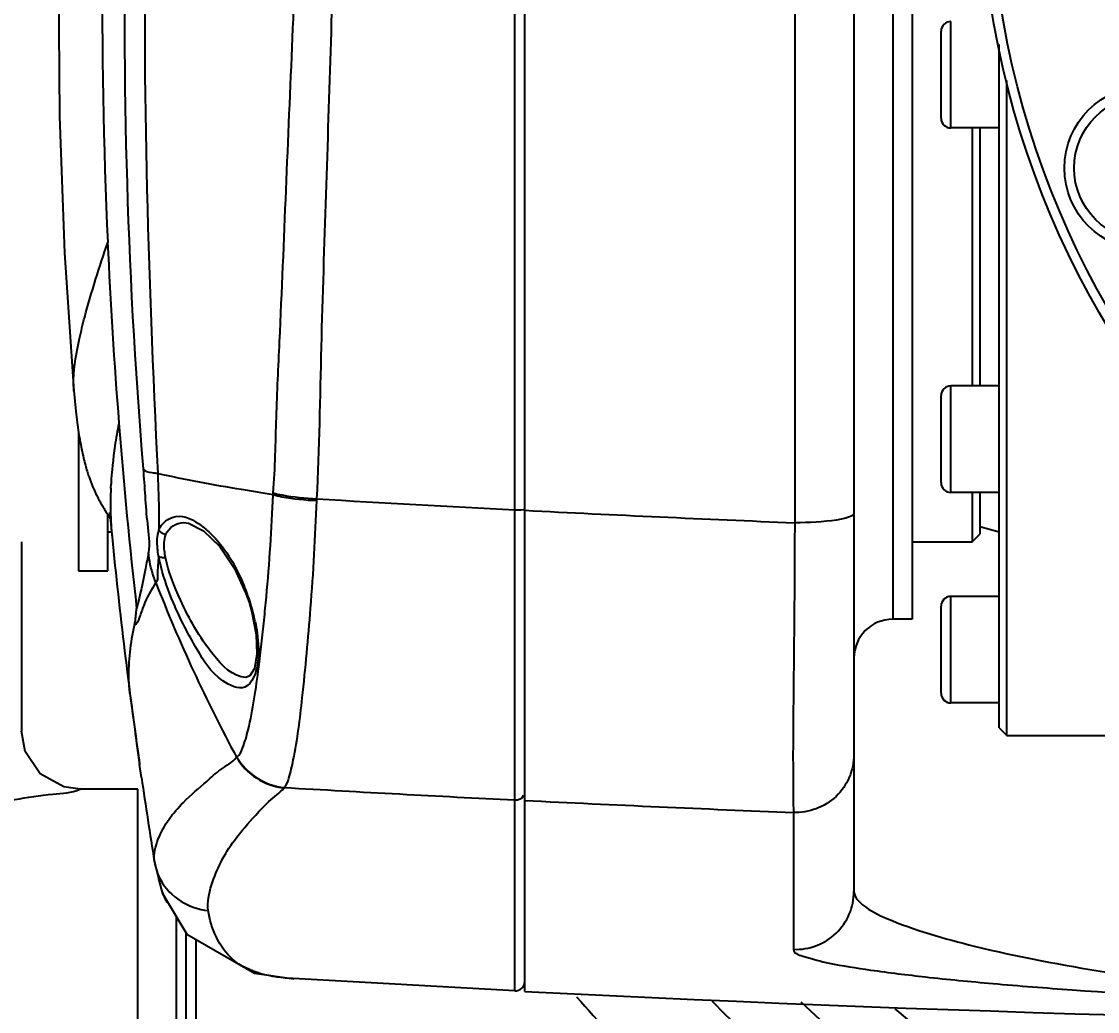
# Model space of a CAD drawing. Header units: millimetres. Extents: x 5828 to 7155, y 123 to 421.
# Drawn here: x 6352.957 to 6355.736, y 298.189 to 300.746 of the extents above; entities that cross this region are included whole.
import ezdxf

# ---------------------------------------------------------------- set-up
doc = ezdxf.new("R2010")
doc.units = ezdxf.units.MM
for name, color, linetype in [('外形图', 7, 'Continuous'), ('多重引线', 7, 'Continuous'), ('尺寸标注', 7, 'Continuous')]:
    doc.layers.add(name, color=color, linetype=linetype)
doc.styles.add('微软雅黑', font='msyh.ttc', dxfattribs={"height": 2})
doc.dimstyles.new('尺寸标注_1_20比例', dxfattribs={"dimtxt": 1.5, "dimasz": 1.25, "dimexe": 0.5, "dimexo": 0.4, "dimgap": 0.5, "dimtad": 1, "dimdec": 1, "dimlfac": 20, "dimdsep": 46, "dimtxsty": '微软雅黑', "dimcen": 0.09, "dimadec": 0, "dimazin": 0, "dimtp": 0.01, "dimtm": 0.01, "dimtfac": 1, "dimtdec": 1, "dimtofl": 0, "dimtmove": 0, "dimatfit": 3, "dimfxl": 1, "dimtolj": 1, "dimarcsym": 0})

# ---------------------------------------------------------------- blocks, each defined once
blk = doc.blocks.new('*D1056')
at = {"layer": 'Defpoints', "color": 0}
for p in [(6369.4329, 311.2873), (6369.4329, 295.1307), (6345.0571, 282.8222)]:
    blk.add_point(p, dxfattribs=at)
at = {"layer": '尺寸标注', "color": 0, "linetype": 'Continuous', "lineweight": -2}
for p, q in [((6345.0571, 283.2222), (6345.0571, 311.7873)), ((6369.4329, 295.5307), (6369.4329, 311.7873)), ((6346.3071, 311.2873), (6368.1829, 311.2873))]:
    blk.add_line(p, q, dxfattribs=at)
at = {"layer": '尺寸标注', "color": 0}
for points in [[(6346.3071, 311.4956), (6346.3071, 311.0789), (6345.0571, 311.2873)], [(6368.1829, 311.0789), (6368.1829, 311.4956), (6369.4329, 311.2873)]]:
    blk.add_solid(points, dxfattribs=at)
at = {"layer": '尺寸标注', "color": 0, "insert": (6357.245, 312.8732), "char_height": 2, "attachment_point": 5, "style": '微软雅黑'}
blk.add_mtext('\\A1;\\A1;{\\H1.05x;487.5}', dxfattribs=at)
blk = doc.blocks.new('*D1110')
at = {"layer": 'Defpoints', "color": 0}
for p in [(6369.4329, 319.1341), (6369.4329, 295.853), (6344.1571, 265.1508)]:
    blk.add_point(p, dxfattribs=at)
at = {"layer": '多重引线', "color": 0, "lineweight": -2}
for p, q in [((6344.1571, 265.5508), (6344.1571, 319.6341)), ((6369.4329, 296.253), (6369.4329, 319.6341)), ((6345.4071, 319.1341), (6368.1829, 319.1341))]:
    blk.add_line(p, q, dxfattribs=at)
at = {"layer": '多重引线', "color": 0}
for points in [[(6345.4071, 319.3424), (6345.4071, 318.9258), (6344.1571, 319.1341)], [(6368.1829, 318.9258), (6368.1829, 319.3424), (6369.4329, 319.1341)]]:
    blk.add_solid(points, dxfattribs=at)
at = {"layer": '多重引线', "color": 0, "insert": (6356.795, 320.72), "char_height": 2, "attachment_point": 5, "style": '微软雅黑'}
blk.add_mtext('\\A1;\\A1;{\\H1.05x;505.5}', dxfattribs=at)

msp = doc.modelspace()

# ---------------------------------------------------------------- linework, layer by layer
at = {"layer": '外形图', "color": 0, "linetype": 'Continuous'}
for p, q in [((6355.1074, 303.8369), (6355.1074, 298.4991)), ((6354.2574, 298.2407), (6354.2574, 303.6323)), ((6355.2074, 303.102), (6355.2074, 299.2019)), ((6355.2574, 303.102), (6355.2574, 299.2019)), ((6354.9544, 302.7331), (6354.9544, 299.4513)), ((6354.2318, 299.4847), (6354.2318, 302.6999)), ((6355.3574, 300.4709), (6355.3574, 300.7459)), ((6355.3324, 300.4959), (6355.3324, 300.7209)), ((6355.4824, 300.6084), (6355.4824, 300.6868)), ((6355.4824, 300.5278), (6355.4824, 300.6084)), ((6355.5024, 298.9019), (6355.5024, 300.5936)), ((6355.4824, 299.6205), (6355.4824, 300.5278)), ((6355.4824, 300.4709), (6355.3574, 300.4709)), ((6355.4124, 300.4709), (6355.4124, 299.8045)), ((6355.4324, 300.4709), (6355.4324, 299.8045)), ((6353.0687, 300.1485), (6353.0926, 299.7911)), ((6355.3574, 299.5295), (6355.3574, 299.8045)), ((6355.4824, 299.8045), (6355.3574, 299.8045)), ((6353.0926, 299.7911), (6353.0932, 299.7842)), ((6353.0932, 299.7842), (6353.094, 299.7749)), ((6353.094, 299.7749), (6353.0949, 299.7654)), ((6355.3324, 299.5545), (6355.3324, 299.7795)), ((6353.0949, 299.7654), (6353.0958, 299.7563)), ((6353.0958, 299.7563), (6353.0967, 299.7477)), ((6353.0967, 299.7477), (6353.0975, 299.7396)), ((6353.0975, 299.7396), (6353.0984, 299.7319)), ((6353.0984, 299.7319), (6353.0993, 299.7245)), ((6353.0993, 299.7245), (6353.1001, 299.7175)), ((6353.1001, 299.7175), (6353.101, 299.7106)), ((6353.101, 299.7106), (6353.1019, 299.7039)), ((6353.1019, 299.7039), (6353.1028, 299.6973)), ((6353.1028, 299.6973), (6353.1038, 299.6908)), ((6353.1038, 299.6908), (6353.1048, 299.6844)), ((6353.1048, 299.6844), (6353.1058, 299.678)), ((6353.1049, 299.6838), (6353.1049, 299.3269)), ((6353.1058, 299.678), (6353.1068, 299.6717)), ((6353.1068, 299.6717), (6353.1079, 299.6654)), ((6353.1079, 299.6654), (6353.109, 299.6593)), ((6353.109, 299.6593), (6353.1102, 299.6532)), ((6353.1102, 299.6532), (6353.1113, 299.6471)), ((6353.1113, 299.6471), (6353.1125, 299.6412)), ((6353.1125, 299.6412), (6353.1137, 299.6355)), ((6353.1137, 299.6355), (6353.115, 299.6299)), ((6353.115, 299.6299), (6353.1162, 299.6244)), ((6353.1162, 299.6244), (6353.1174, 299.6192)), ((6353.1174, 299.6192), (6353.1187, 299.6142)), ((6353.1187, 299.6142), (6353.1199, 299.6094)), ((6353.1199, 299.6094), (6353.1211, 299.6048)), ((6355.4824, 299.541), (6355.4824, 299.6205)), ((6353.1211, 299.6048), (6353.1222, 299.6004)), ((6353.1222, 299.6004), (6353.1234, 299.5962)), ((6353.1234, 299.5962), (6353.1245, 299.5922)), ((6353.1245, 299.5922), (6353.1256, 299.5885)), ((6353.1256, 299.5885), (6353.1267, 299.5849)), ((6353.1267, 299.5849), (6353.1278, 299.5814)), ((6353.1278, 299.5814), (6353.1288, 299.5782)), ((6353.1288, 299.5782), (6353.1299, 299.575)), ((6353.1299, 299.575), (6353.1309, 299.572)), ((6353.1309, 299.572), (6353.1319, 299.5691)), ((6353.1319, 299.5691), (6353.1328, 299.5663)), ((6353.1328, 299.5663), (6353.1338, 299.5636)), ((6353.1338, 299.5636), (6353.1348, 299.5609)), ((6353.1362, 299.5571), (6353.1372, 299.5546)), ((6353.1372, 299.5546), (6353.1381, 299.5522)), ((6353.1381, 299.5522), (6353.139, 299.5498)), ((6353.1881, 299.5404), (6353.1886, 299.5505)), ((6353.139, 299.5498), (6353.14, 299.5475)), ((6353.14, 299.5475), (6353.1409, 299.5452)), ((6353.1409, 299.5452), (6353.1419, 299.543)), ((6353.1419, 299.543), (6353.1428, 299.5408)), ((6353.1428, 299.5408), (6353.1438, 299.5386)), ((6353.1438, 299.5386), (6353.1447, 299.5364)), ((6353.1447, 299.5364), (6353.1457, 299.5343)), ((6353.1457, 299.5343), (6353.1467, 299.5321)), ((6353.1467, 299.5321), (6353.1476, 299.53)), ((6353.1476, 299.53), (6353.1486, 299.5279)), ((6353.1486, 299.5279), (6353.1496, 299.5258)), ((6353.1496, 299.5258), (6353.1506, 299.5237)), ((6353.1506, 299.5237), (6353.1517, 299.5216)), ((6353.6071, 299.5238), (6353.6075, 299.528)), ((6355.4824, 299.5295), (6355.3574, 299.5295)), ((6355.4124, 299.5295), (6355.4124, 299.4019)), ((6355.4324, 299.5295), (6355.4324, 299.4219)), ((6355.4824, 299.0185), (6355.4824, 299.541)), ((6353.1517, 299.5216), (6353.1527, 299.5195)), ((6353.1527, 299.5195), (6353.1538, 299.5173)), ((6353.1555, 299.5141), (6353.1566, 299.5119)), ((6353.1566, 299.5119), (6353.1578, 299.5097)), ((6353.1578, 299.5097), (6353.1591, 299.5074)), ((6353.1591, 299.5074), (6353.1603, 299.5051)), ((6353.1603, 299.5051), (6353.1617, 299.5027)), ((6353.1617, 299.5027), (6353.1631, 299.5002)), ((6353.1631, 299.5002), (6353.1646, 299.4975)), ((6353.1646, 299.4975), (6353.1663, 299.4947)), ((6353.1663, 299.4947), (6353.1681, 299.4916)), ((6353.7199, 299.5086), (6353.7202, 299.513)), ((6353.1681, 299.4916), (6353.1704, 299.4879)), ((6353.1783, 299.4752), (6353.1808, 299.4713)), ((6353.1799, 299.3269), (6353.1799, 299.4728)), ((6353.1808, 299.4713), (6353.1862, 299.4631)), ((6353.1845, 299.4774), (6353.1845, 299.4775)), ((6353.1845, 299.4774), (6353.1845, 299.4772)), ((6353.1845, 299.4772), (6353.1846, 299.4767)), ((6353.1846, 299.4767), (6353.1847, 299.4759)), ((6353.1847, 299.4759), (6353.1848, 299.4748)), ((6353.1848, 299.4748), (6353.185, 299.4732)), ((6353.185, 299.4732), (6353.1853, 299.471)), ((6353.1853, 299.471), (6353.1856, 299.4681)), ((6353.1856, 299.4681), (6353.1861, 299.4642)), ((6354.2311, 298.7352), (6354.2318, 299.4847)), ((6353.1861, 299.4642), (6353.1868, 299.4573)), ((6353.1868, 299.4573), (6353.1913, 299.4123)), ((6355.4824, 299.4269), (6355.4324, 299.4403)), ((6353.1799, 299.4281), (6353.1899, 299.4281)), ((6353.1892, 299.4363), (6353.1911, 299.4148)), ((6353.1911, 299.4148), (6353.1911, 299.4145)), ((6353.1913, 299.4123), (6353.1914, 299.4117)), ((6355.4124, 299.4019), (6355.4324, 299.4219)), ((6352.9574, 299.4019), (6352.9574, 298.9132)), ((6355.2574, 299.4019), (6355.4124, 299.4019)), ((6353.1049, 299.3269), (6353.1799, 299.3269)), ((6353.5371, 299.2687), (6353.545, 299.2458)), ((6353.545, 299.2458), (6353.5522, 299.2207)), ((6355.3574, 298.9859), (6355.3574, 299.2609)), ((6355.4824, 299.2609), (6355.3574, 299.2609)), ((6355.3324, 299.0109), (6355.3324, 299.2359)), ((6355.2574, 299.2019), (6355.2074, 299.2019)), ((6353.5378, 299.0519), (6353.5369, 299.0519)), ((6355.4824, 298.9859), (6355.4824, 299.0185)), ((6355.4824, 298.9859), (6355.3574, 298.9859)), ((6355.4824, 298.9219), (6355.4824, 298.9859)), ((6355.4824, 298.9219), (6355.5024, 298.9019)), ((6355.5024, 298.9019), (6356.0075, 298.9019)), ((6353.2673, 298.793), (6353.2625, 298.8264)), ((6353.2574, 298.7635), (6353.1084, 298.7632)), ((6353.2574, 288.4579), (6353.2574, 298.7635)), ((6353.6355, 298.7668), (6353.6361, 298.7674)), ((6354.2311, 298.242), (6354.2311, 298.7352)), ((6354.9513, 298.703), (6354.9513, 298.3494)), ((6353.3007, 298.5752), (6353.3006, 298.5756)), ((6353.3007, 298.5752), (6353.3189, 298.502)), ((6353.3111, 298.5312), (6353.3177, 298.5053)), ((6353.3177, 298.5053), (6353.3189, 298.502)), ((6353.3189, 298.502), (6353.3208, 298.4971)), ((6353.3237, 298.4891), (6353.3214, 298.4949)), ((6353.3263, 298.4848), (6353.3298, 298.4778)), ((6353.3298, 298.4778), (6353.3318, 298.474)), ((6353.3574, 298.1518), (6353.3574, 298.4333)), ((6353.3824, 298.1268), (6353.3824, 298.392)), ((6353.4074, 298.3756), (6353.4074, 297.7083)), ((6354.2311, 298.242), (6353.659, 298.2737))]:
    msp.add_line(p, q, dxfattribs=at)
for points in [[(6353.3687, 303.5095), (6353.2771, 303.0831), (6353.1928, 302.602), (6353.1256, 302.0946), (6353.0823, 301.6138), (6353.0606, 301.202), (6353.053, 300.8417), (6353.0557, 300.5014), (6353.0687, 300.1485)], [(6353.1348, 299.5609), (6353.1353, 299.5596), (6353.1362, 299.5571)], [(6353.1538, 299.5173), (6353.1544, 299.5163), (6353.1555, 299.5141)], [(6353.1704, 299.4879), (6353.1717, 299.4857), (6353.1734, 299.483), (6353.1754, 299.4798), (6353.1783, 299.4752)], [(6353.377, 299.4519), (6353.3888, 299.4503), (6353.4278, 299.4306), (6353.4693, 299.3902), (6353.5076, 299.3331), (6353.5371, 299.2687)], [(6353.3124, 299.4324), (6353.3168, 299.427), (6353.323, 299.4231), (6353.3301, 299.4212)], [(6353.5522, 299.2207), (6353.5634, 299.1623), (6353.5653, 299.1125), (6353.5588, 299.0752), (6353.5474, 299.0556), (6353.5369, 299.0519)], [(6353.1084, 298.7632), (6353.0665, 298.7688), (6353.0057, 298.8029), (6352.9668, 298.8607), (6352.9574, 298.9132)], [(6353.3208, 298.4971), (6353.3226, 298.4928), (6353.3243, 298.4889), (6353.3259, 298.4855), (6353.3263, 298.4848)], [(6353.3237, 298.4891), (6353.3842, 298.389), (6353.5588, 298.2881), (6353.6608, 298.2735)]]:
    msp.add_lwpolyline(points, dxfattribs=at)
for centre, radius in [((6357.7575, 301.1519), 2.3251), ((6357.7575, 301.1519), 2.3001), ((6355.8635, 300.3674), 0.2125), ((6355.8635, 300.3674), 0.1875)]:
    msp.add_circle(centre, radius, dxfattribs=at)
for centre, radius, start, end in [((6367.2221, 300.8071), 14.0564, 170.34656, 182.57524), ((6367.435, 300.7586), 14.2117, 171.99815, 184.71329), ((6355.3574, 300.7209), 0.025, 90, 180), ((6355.3574, 300.4959), 0.025, 180, 270), ((6367.1828, 300.8097), 14.0173, 182.59235, 184.50663), ((6355.3574, 299.7795), 0.025, 90, 180), ((6367.1924, 300.8095), 14.0269, 184.50338, 186.46624), ((6354.2753, 299.4922), 1.0883, 171.6975, 176.9303), ((6355.3574, 299.5545), 0.025, 180, 270), ((6354.1848, 299.4968), 0.9977, 177.4892, 179.2182), ((6348.408, 299.7362), 5.2036, 354.7443, 357.66), ((6357.7582, 367.8785), 68.4847, 266.619765, 267.048421), ((6357.758, 367.8757), 68.4819, 267.069913, 267.65366), ((6367.1434, 300.8096), 14.0219, 185.71004, 188.13107), ((6357.0346, 300.7487), 4.003, 201.2655, 208.3891), ((6353.0481, 299.0888), 0.5239, 17.5309, 22.5091), ((6353.069, 299.095), 0.5021, 11.6254, 17.5777), ((6347.7972, 299.7885), 5.8166, 354.19131, 354.78222), ((6355.3574, 299.2359), 0.025, 90, 180), ((6349.1873, 299.6418), 4.4189, 352.6689, 354.2592), ((6355.2074, 299.1019), 0.1, 90, 180), ((6367.1439, 300.8097), 14.0224, 187.37321, 188.13102), ((6355.3574, 299.0109), 0.025, 180, 270), ((6353.5011, 298.8585), 0.0178, 312.4751, 316.0839), ((6367.1459, 300.81), 14.0244, 188.2686, 189.16737), ((6357.7585, 369.4617), 70.8144, 266.66273, 267.144836), ((6357.7581, 369.4542), 70.8069, 267.16613, 267.728199), ((6353.4495, 298.5999), 0.1509, 189.2517, 208.4299), ((6353.4501, 298.5407), 0.1366, 188.7854, 195.0557), ((6353.4471, 298.5399), 0.1335, 195.0698, 196.4119), ((6353.4812, 298.5615), 0.1729, 200.1355, 200.9072), ((6353.4441, 298.5389), 0.1303, 198.0682, 199.722), ((6354.9575, 298.4992), 0.1499, 267.6419, 359.969), ((6353.4335, 298.5346), 0.1189, 202.5224, 207.1356), ((6354.2324, 298.267), 0.025, 267.0709, 0), ((6357.7575, 367.1602), 69.0083, 267.092708, 272.907292), ((6357.7575, 301.1519), 4.4597, 220.9843, 227.6705), ((6357.7575, 301.1519), 4.2097, 224.2347, 227.6705), ((6357.7575, 301.1519), 4.0501, 226.51, 313.3167), ((6357.7575, 301.1519), 3.9001, 229.2788, 310.7433)]:
    msp.add_arc(centre, radius, start, end, dxfattribs=at)
for points, knots in [([(6353.4062, 302.7213), (6353.3433, 302.1982), (6353.2483, 301.1507), (6353.2839, 300.1001), (6353.309, 299.5781)], [0, 0, 0, 0, 0.502018, 1, 1, 1, 1]), ([(6353.6075, 299.528), (6353.6127, 299.5929), (6353.6144, 299.7234), (6353.6274, 299.9842), (6353.6458, 300.4423), (6353.6867, 301.3625), (6353.7163, 302.1524), (6353.7372, 302.6799)], [0, 0, 0, 0, 0.061956, 0.123997, 0.248324, 0.497916, 1, 1, 1, 1]), ([(6353.7202, 299.513), (6353.7271, 299.6437), (6353.7308, 299.9059), (6353.749, 300.4309), (6353.7759, 301.3536), (6353.8179, 302.1445), (6353.8448, 302.6724)], [0, 0, 0, 0, 0.124198, 0.248688, 0.498414, 1, 1, 1, 1]), ([(6353.1072, 299.9272), (6353.1112, 299.9455), (6353.1319, 300.0293), (6353.1585, 300.1114), (6353.1799, 300.1754)], [0, 0, 0, 0, 0.217636, 1, 1, 1, 1]), ([(6353.0926, 299.7911), (6353.0918, 299.8009), (6353.0912, 299.8468), (6353.0994, 299.8923), (6353.1072, 299.9273)], [0, 0, 0, 0, 0.216303, 1, 1, 1, 1]), ([(6353.309, 299.5781), (6353.3043, 299.5787), (6353.2921, 299.581), (6353.2744, 299.5827), (6353.2714, 299.5908)], [0, 0, 0, 0, 0.352521, 1, 1, 1, 1]), ([(6353.2714, 299.5908), (6353.2754, 299.5433), (6353.2776, 299.4716), (6353.2894, 299.3986), (6353.2852, 299.3743)], [0, 0, 0, 0, 0.659988, 1, 1, 1, 1]), ([(6353.6073, 299.5237), (6353.5801, 299.5279), (6353.4803, 299.5438), (6353.3809, 299.5623), (6353.3089, 299.5781)], [0, 0, 0, 0, 0.27164, 1, 1, 1, 1]), ([(6353.309, 299.5781), (6353.3095, 299.5649), (6353.3115, 299.5164), (6353.3124, 299.4678), (6353.3124, 299.4324)], [0, 0, 0, 0, 0.271129, 1, 1, 1, 1]), ([(6353.6071, 299.5238), (6353.6146, 299.5217), (6353.6518, 299.5137), (6353.6898, 299.5101), (6353.7199, 299.5086)], [0, 0, 0, 0, 0.205611, 1, 1, 1, 1]), ([(6353.6075, 299.5281), (6353.615, 299.5261), (6353.6522, 299.5184), (6353.6901, 299.5147), (6353.7202, 299.513)], [0, 0, 0, 0, 0.205552, 1, 1, 1, 1]), ([(6353.6361, 298.7674), (6353.6423, 298.7737), (6353.6504, 298.7988), (6353.6683, 298.8746), (6353.6859, 299.0225), (6353.7068, 299.2453), (6353.7165, 299.4157), (6353.7199, 299.5086)], [0, 0, 0, 0, 0.035431, 0.100674, 0.316574, 0.627325, 1, 1, 1, 1]), ([(6353.3124, 299.4324), (6353.3184, 299.4502), (6353.3607, 299.4824), (6353.4026, 299.4575), (6353.4213, 299.444)], [0, 0, 0, 0, 0.447715, 1, 1, 1, 1]), ([(6355.1074, 299.476), (6355.1074, 299.4709), (6355.0875, 299.4627), (6355.0412, 299.4539), (6354.9905, 299.4511), (6354.9544, 299.4513)], [0, 0, 0, 0, 0.095965, 0.313342, 1, 1, 1, 1]), ([(6353.4213, 299.444), (6353.4323, 299.4361), (6353.4799, 299.3932), (6353.5128, 299.336), (6353.5321, 299.2894)], [0, 0, 0, 0, 0.21074, 1, 1, 1, 1]), ([(6354.9544, 299.4513), (6354.9538, 299.358), (6354.9533, 299.1086), (6354.9481, 298.8591), (6354.9513, 298.703)], [0, 0, 0, 0, 0.373767, 1, 1, 1, 1]), ([(6353.3114, 299.3655), (6353.3102, 299.3719), (6353.307, 299.394), (6353.3074, 299.4174), (6353.3124, 299.4324)], [0, 0, 0, 0, 0.29202, 1, 1, 1, 1]), ([(6353.3294, 299.3614), (6353.3283, 299.3671), (6353.3251, 299.3868), (6353.3252, 299.4079), (6353.3301, 299.4212)], [0, 0, 0, 0, 0.290634, 1, 1, 1, 1]), ([(6353.2852, 299.3743), (6353.2828, 299.3605), (6353.2738, 299.3121), (6353.2634, 299.2639), (6353.2547, 299.2299)], [0, 0, 0, 0, 0.286253, 1, 1, 1, 1]), ([(6353.3042, 299.2969), (6353.302, 299.3024), (6353.2928, 299.3274), (6353.2874, 299.3537), (6353.2852, 299.3743)], [0, 0, 0, 0, 0.222086, 1, 1, 1, 1]), ([(6353.3114, 299.3655), (6353.3108, 299.349), (6353.3075, 299.3281), (6353.309, 299.3013), (6353.3042, 299.2969)], [0, 0, 0, 0, 0.715679, 1, 1, 1, 1]), ([(6353.3113, 299.3658), (6353.3132, 299.3637), (6353.3196, 299.3614), (6353.3259, 299.361), (6353.3294, 299.3614)], [0, 0, 0, 0, 0.440379, 1, 1, 1, 1]), ([(6353.3496, 299.2444), (6353.3372, 299.2745), (6353.3226, 299.3145), (6353.3131, 299.3559), (6353.3114, 299.3655)], [0, 0, 0, 0, 0.768954, 1, 1, 1, 1]), ([(6353.3042, 299.2969), (6353.292, 299.2781), (6353.2754, 299.2473), (6353.2633, 299.2104), (6353.2561, 299.1897), (6353.2493, 299.187)], [0, 0, 0, 0, 0.544264, 0.82271, 1, 1, 1, 1]), ([(6353.5672, 299.0883), (6353.5641, 299.0653), (6353.5447, 299.008), (6353.4554, 299.0487), (6353.4055, 299.1313), (6353.367, 299.2027), (6353.3496, 299.2444)], [0, 0, 0, 0, 0.188901, 0.35129, 0.63276, 1, 1, 1, 1]), ([(6353.5369, 299.0519), (6353.5025, 299.0526), (6353.4318, 299.129), (6353.3904, 299.2021), (6353.3677, 299.2519)], [0, 0, 0, 0, 0.386429, 1, 1, 1, 1]), ([(6353.2493, 299.187), (6353.2499, 299.1898), (6353.2522, 299.204), (6353.2536, 299.2183), (6353.2547, 299.2299)], [0, 0, 0, 0, 0.194803, 1, 1, 1, 1]), ([(6353.5608, 299.1962), (6353.5628, 299.1864), (6353.5689, 299.1508), (6353.5707, 299.1142), (6353.5672, 299.0883)], [0, 0, 0, 0, 0.277674, 1, 1, 1, 1]), ([(6353.2375, 299.0101), (6353.2359, 299.0222), (6353.2319, 299.0814), (6353.2392, 299.141), (6353.2493, 299.187)], [0, 0, 0, 0, 0.205194, 1, 1, 1, 1]), ([(6353.5139, 298.8461), (6353.5212, 298.8513), (6353.5321, 298.8763), (6353.5532, 298.9521), (6353.563, 299.0237), (6353.57, 299.078)], [0, 0, 0, 0, 0.112204, 0.317811, 1, 1, 1, 1]), ([(6353.3006, 298.5756), (6353.2985, 298.5954), (6353.3125, 298.6545), (6353.3652, 298.7239), (6353.4276, 298.7754), (6353.4718, 298.8161), (6353.5014, 298.8325), (6353.513, 298.8455)], [0, 0, 0, 0, 0.168385, 0.491939, 0.720095, 0.852882, 1, 1, 1, 1]), ([(6355.1074, 298.8523), (6355.1074, 298.8132), (6355.0735, 298.7315), (6354.9905, 298.7014), (6354.9513, 298.703)], [0, 0, 0, 0, 0.499351, 1, 1, 1, 1]), ([(6352.216, 298.6508), (6352.4257, 298.6631), (6352.7039, 298.6834), (6352.9945, 298.7494), (6353.0869, 298.7533), (6353.1084, 298.7632)], [0, 0, 0, 0, 0.700443, 0.921121, 1, 1, 1, 1]), ([(6353.4393, 298.45), (6353.4369, 298.4717), (6353.4509, 298.5374), (6353.4949, 298.6216), (6353.554, 298.6871), (6353.5961, 298.7333), (6353.6243, 298.7531), (6353.6355, 298.7668)], [0, 0, 0, 0, 0.171703, 0.510549, 0.734559, 0.861229, 1, 1, 1, 1]), ([(6353.3197, 298.4998), (6353.3208, 298.497), (6353.323, 298.4917), (6353.3254, 298.4865), (6353.3266, 298.4841)], [0, 0, 0, 0, 0.540142, 1, 1, 1, 1]), ([(6355.1074, 298.4991), (6355.1074, 298.4854), (6355.1376, 298.454), (6355.24, 298.4057), (6355.4545, 298.3443), (6355.8021, 298.2793), (6356.0775, 298.2477), (6356.2372, 298.2352)], [0, 0, 0, 0, 0.034715, 0.095785, 0.296896, 0.592114, 1, 1, 1, 1]), ([(6353.3266, 298.4841), (6353.3287, 298.4799), (6353.3373, 298.4645), (6353.3293, 298.4773), (6353.3277, 298.4804)], [0, 0, 0, 0, 0.577424, 1, 1, 1, 1]), ([(6353.659, 298.2737), (6353.6044, 298.2769), (6353.4915, 298.2976), (6353.4467, 298.4035), (6353.4393, 298.45)], [0, 0, 0, 0, 0.537727, 1, 1, 1, 1]), ([(6354.9513, 298.3494), (6354.9513, 298.3395), (6354.9939, 298.3257), (6355.0522, 298.3107), (6355.163, 298.2935), (6355.3019, 298.2765), (6355.4763, 298.2596), (6355.7774, 298.236), (6356.0215, 298.223), (6356.1968, 298.216)], [0, 0, 0, 0, 0.023545, 0.079464, 0.165656, 0.279156, 0.417931, 0.581623, 1, 1, 1, 1])]:
    msp.add_open_spline(points, degree=3, knots=knots, dxfattribs=at)
for points in [[(6353.2088, 299.708), (6353.2047, 299.6886), (6353.2013, 299.669), (6353.1984, 299.6494)], [(6353.1872, 299.5103), (6353.1869, 299.4856), (6353.1875, 299.4609), (6353.1892, 299.4363)], [(6354.2318, 299.4847), (6354.239, 299.4847), (6354.2599, 299.4844), (6354.2533, 299.4872)], [(6353.3301, 299.4212), (6353.3366, 299.4386), (6353.3579, 299.4519), (6353.3764, 299.4519)], [(6353.3677, 299.2519), (6353.3516, 299.287), (6353.337, 299.3235), (6353.3294, 299.3614)], [(6353.5131, 298.8454), (6353.5362, 298.8028), (6353.5871, 298.77), (6353.6355, 298.7668)], [(6353.5139, 298.8461), (6353.537, 298.8035), (6353.5878, 298.7707), (6353.6361, 298.7674)], [(6354.2311, 298.7352), (6354.2397, 298.7348), (6354.2538, 298.7387), (6354.2538, 298.7473)], [(6353.3169, 298.528), (6353.3399, 298.4855), (6353.391, 298.453), (6353.4393, 298.45)]]:
    msp.add_open_spline(points, degree=3, dxfattribs=at)

# ---------------------------------------------------------------- dimensions: what is measured, and where the dimension line sits
at = {"layer": '多重引线'}
dim = msp.add_linear_dim(base=(6369.4329, 319.1341), p1=(6344.1571, 265.1508), p2=(6369.4329, 295.853), text='\\A1;{\\H1.05x;<>}', dimstyle='尺寸标注_1_20比例', override={"dimtxsty": '微软雅黑'}, dxfattribs=at)
dim.commit()
dim.dimension.update_dxf_attribs({"geometry": '*D1110', "text_midpoint": (6356.795, 320.72)})
at = {"layer": '尺寸标注', "color": 0, "linetype": 'Continuous'}
dim = msp.add_linear_dim(base=(6369.4329, 311.2873), p1=(6345.0571, 282.8222), p2=(6369.4329, 295.1307), text='\\A1;{\\H1.05x;487.5}', dimstyle='尺寸标注_1_20比例', override={"dimtxsty": '微软雅黑'}, dxfattribs=at)
dim.commit()
dim.dimension.update_dxf_attribs({"geometry": '*D1056', "text_midpoint": (6357.245, 312.8732)})

doc.saveas('drawing.dxf')
